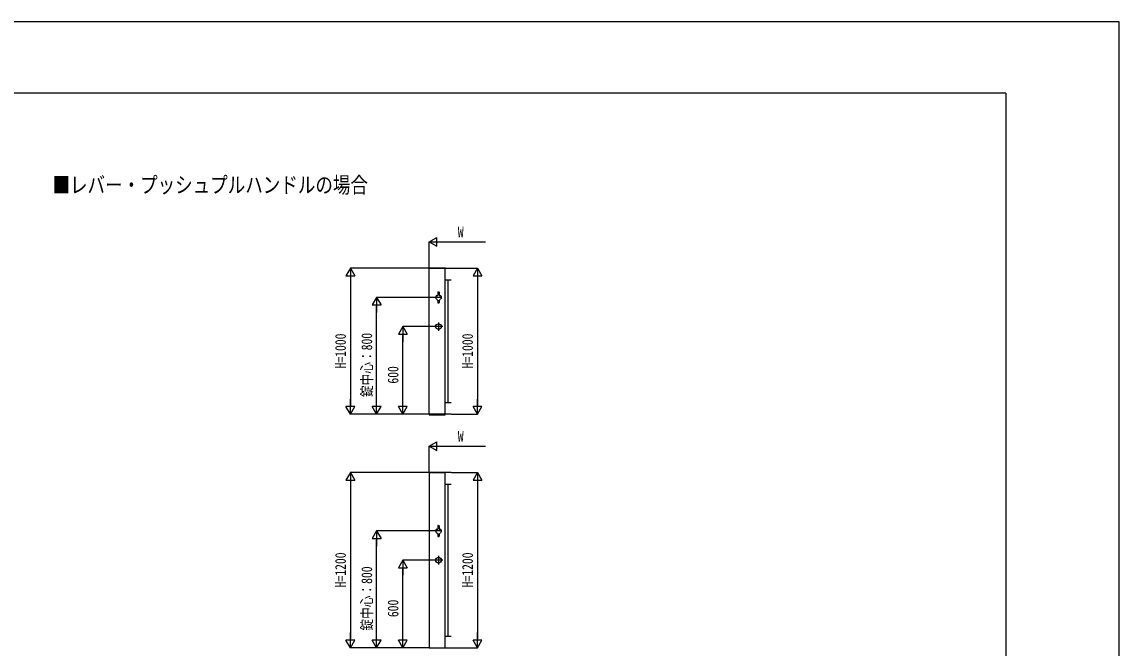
# Model space of a CAD drawing. Units: millimetres, scale not verified. Extents: x -10512 to 10512, y -7425 to 7425.
# Drawn here: x 2998 to 10512, y 3135 to 7425 of the extents above; entities that cross this region are included whole.
import ezdxf
from ezdxf.enums import TextEntityAlignment as Align

# ---------------------------------------------------------------- set-up
doc = ezdxf.new("R2010")
doc.units = ezdxf.units.MM
doc.header["$LTSCALE"] = 30
for name, color, linetype in [('0-0_0', 7, 'Continuous'), ('0-1_USER1', 3, 'Continuous'), ('0-2_YKK_11', 7, 'Continuous'), ('0-3_YKK_A1', 4, 'Continuous'), ('0-4_YKK_D', 6, 'Continuous'), ('0-5_YKK_ZWAK', 7, 'Continuous')]:
    doc.layers.add(name, color=color, linetype=linetype)
doc.styles.add('ＭＳ ゴシック', font='')
doc.styles.get('ＭＳ ゴシック').set_extended_font_data('MS Gothic')

msp = doc.modelspace()

# ---------------------------------------------------------------- linework, layer by layer
at = {"layer": '0-0_0'}
for p, q in [((5897.55, 5657.5), (5937.55, 5657.5)), ((5917.55, 4817.5), (5917.55, 5657.5)), ((5897.55, 4817.5), (5937.55, 4817.5)), ((5897.55, 4257.5), (5937.55, 4257.5)), ((5917.55, 3217.5), (5917.55, 4257.5)), ((5897.55, 3217.5), (5937.55, 3217.5))]:
    msp.add_line(p, q, dxfattribs=at)
at = {"layer": '0-2_YKK_11'}
for p, q in [((5897.55, 4737.5), (5897.55, 5737.5)), ((5937.55, 4337.5), (5787.55, 4337.5)), ((5897.55, 3137.5), (5897.55, 4337.5))]:
    msp.add_line(p, q, dxfattribs=at)
for points in [[(5937.55, 4737.5), (5787.55, 4737.5), (5787.55, 5737.5), (5937.55, 5737.5)], [(5787.55, 4337.5), (5787.55, 3137.5), (5937.55, 3137.5)]]:
    msp.add_lwpolyline(points, dxfattribs=at)
at = {"layer": '0-3_YKK_A1'}
for p, q in [((5787.18, 5740.05), (5787.05, 5737.5)), ((5787.05, 5737.5), (5898.05, 5737.5)), ((5788.18, 5741), (5896.92, 5741)), ((5897.91, 5740.05), (5898.05, 5737.5)), ((5846.3, 5573), (5846.3, 5549.5)), ((5848.3, 5575), (5854.8, 5575)), ((5856.8, 5573), (5856.8, 5549.5)), ((5873.55, 5537.5), (5829.54, 5537.5)), ((5834.05, 5544.5), (5834.05, 5530.5)), ((5839.05, 5549.5), (5846.3, 5549.5)), ((5846.3, 5516.66), (5846.3, 5502)), ((5848.3, 5500), (5854.8, 5500)), ((5856.8, 5549.5), (5864.05, 5549.5)), ((5856.8, 5516.66), (5856.8, 5502)), ((5869.05, 5544.5), (5869.05, 5530.5)), ((5880.55, 5337.5), (5822.55, 5337.5)), ((5851.55, 5366.5), (5851.55, 5308.5)), ((5787.05, 4737.5), (5898.05, 4737.5)), ((5787.18, 4734.95), (5787.05, 4737.5)), ((5897.91, 4734.95), (5898.05, 4737.5)), ((5788.18, 4734), (5896.92, 4734)), ((5787.18, 4340.05), (5787.05, 4337.5)), ((5787.05, 4337.5), (5898.05, 4337.5)), ((5788.18, 4341), (5896.92, 4341)), ((5897.91, 4340.05), (5898.05, 4337.5)), ((5873.55, 3937.5), (5829.54, 3937.5)), ((5834.05, 3944.5), (5834.05, 3930.5)), ((5839.05, 3949.5), (5846.3, 3949.5)), ((5846.3, 3973), (5846.3, 3949.5)), ((5846.3, 3916.66), (5846.3, 3902)), ((5848.3, 3975), (5854.8, 3975)), ((5856.8, 3973), (5856.8, 3949.5)), ((5856.8, 3949.5), (5864.05, 3949.5)), ((5856.8, 3916.66), (5856.8, 3902)), ((5869.05, 3944.5), (5869.05, 3930.5)), ((5848.3, 3900), (5854.8, 3900)), ((5851.55, 3766.5), (5851.55, 3708.5)), ((5880.55, 3737.5), (5822.55, 3737.5)), ((5787.05, 3137.5), (5898.05, 3137.5)), ((5787.18, 3134.95), (5787.05, 3137.5)), ((5897.91, 3134.95), (5898.05, 3137.5))]:
    msp.add_line(p, q, dxfattribs=at)
for centre in [(5851.55, 5337.5), (5851.55, 3737.5)]:
    msp.add_circle(centre, 19, dxfattribs=at)
for centre, radius, start, end in [((5788.18, 5740), 1, 90, 177), ((5896.92, 5740), 1, 3, 90), ((5848.3, 5573), 2, 90, 180), ((5854.8, 5573), 2, 0, 90), ((5839.05, 5544.5), 5, 90, 180), ((5839.05, 5530.5), 5, 180, 270), ((5851.55, 5527.94), 12.5, 191.55262, 245.16541), ((5848.3, 5502), 2, 180, 270), ((5854.8, 5502), 2, 270, 0), ((5851.55, 5528), 12.5, 294.83459, 348.44738), ((5851.55, 5527.94), 12.5, 294.83459, 348.44738), ((5864.05, 5544.5), 5, 0, 90), ((5864.05, 5530.5), 5, 270, 0), ((5788.18, 4735), 1, 183, 270), ((5896.92, 4735), 1, 270, 357), ((5788.18, 4340), 1, 90, 177), ((5896.92, 4340), 1, 3, 90), ((5839.05, 3944.5), 5, 90, 180), ((5839.05, 3930.5), 5, 180, 270), ((5851.55, 3927.94), 12.5, 191.55262, 245.16541), ((5848.3, 3973), 2, 90, 180), ((5854.8, 3973), 2, 0, 90), ((5851.55, 3928), 12.5, 294.83459, 348.44738), ((5851.55, 3927.94), 12.5, 294.83459, 348.44738), ((5864.05, 3944.5), 5, 0, 90), ((5864.05, 3930.5), 5, 270, 0), ((5848.3, 3902), 2, 180, 270), ((5854.8, 3902), 2, 270, 0)]:
    msp.add_arc(centre, radius, start, end, dxfattribs=at)
at = {"layer": '0-4_YKK_D'}
for p, q in [((5787.55, 5917.5), (5839.51, 5947.5)), ((5839.51, 5887.5), (5839.51, 5947.5)), ((5787.55, 5739.5), (5787.55, 5918.5)), ((5787.55, 5917.5), (5839.51, 5887.5)), ((5787.55, 5917.5), (5891.47, 5917.5)), ((5847.55, 5917.5), (6172.78, 5917.5)), ((5247.55, 5737.5), (5217.55, 5685.54)), ((5785.55, 5737.5), (5246.55, 5737.5)), ((5247.55, 5737.5), (5277.55, 5685.54)), ((5247.55, 5737.5), (5247.55, 5633.58)), ((5939.55, 5737.5), (6118.55, 5737.5)), ((6117.55, 5737.5), (6087.55, 5685.54)), ((6117.55, 5737.5), (6147.55, 5685.54)), ((6117.55, 5737.5), (6117.55, 5633.58)), ((5217.55, 5685.54), (5277.55, 5685.54)), ((5247.55, 5677.5), (5247.55, 4797.5)), ((6087.55, 5685.54), (6147.55, 5685.54)), ((6117.55, 5677.5), (6117.55, 4797.5)), ((5427.55, 5537.5), (5397.55, 5485.54)), ((5397.55, 5485.54), (5457.55, 5485.54)), ((5827.54, 5537.5), (5426.55, 5537.5)), ((5427.55, 5537.5), (5457.55, 5485.54)), ((5427.55, 5537.5), (5427.55, 5433.58)), ((5427.55, 4797.5), (5427.55, 5477.5)), ((5607.55, 5337.5), (5577.55, 5285.54)), ((5820.55, 5337.5), (5606.55, 5337.5)), ((5607.55, 5337.5), (5637.55, 5285.54)), ((5607.55, 5337.5), (5607.55, 5233.58)), ((5577.55, 5285.54), (5637.55, 5285.54)), ((5607.55, 4797.5), (5607.55, 5277.5)), ((5247.55, 4737.5), (5247.55, 4841.42)), ((5427.55, 4737.5), (5427.55, 4841.42)), ((5607.55, 4737.5), (5607.55, 4841.42)), ((6117.55, 4737.5), (6117.55, 4841.42)), ((5247.55, 4737.5), (5217.55, 4789.46)), ((5277.55, 4789.46), (5217.55, 4789.46)), ((5785.55, 4737.5), (5246.55, 4737.5)), ((5247.55, 4737.5), (5277.55, 4789.46)), ((5427.55, 4737.5), (5397.55, 4789.46)), ((5457.55, 4789.46), (5397.55, 4789.46)), ((5785.55, 4737.5), (5426.55, 4737.5)), ((5427.55, 4737.5), (5457.55, 4789.46)), ((5607.55, 4737.5), (5577.55, 4789.46)), ((5637.55, 4789.46), (5577.55, 4789.46)), ((5785.55, 4737.5), (5606.55, 4737.5)), ((5607.55, 4737.5), (5637.55, 4789.46)), ((5939.55, 4737.5), (6118.55, 4737.5)), ((6117.55, 4737.5), (6087.55, 4789.46)), ((6147.55, 4789.46), (6087.55, 4789.46)), ((6117.55, 4737.5), (6147.55, 4789.46)), ((5787.55, 4517.5), (5839.51, 4547.5)), ((5787.55, 4339.5), (5787.55, 4518.5)), ((5787.55, 4517.5), (5839.51, 4487.5)), ((5787.55, 4517.5), (5891.47, 4517.5)), ((5839.51, 4487.5), (5839.51, 4547.5)), ((5847.55, 4517.5), (6172.78, 4517.5)), ((5247.55, 4337.5), (5217.55, 4285.54)), ((5217.55, 4285.54), (5277.55, 4285.54)), ((5785.55, 4337.5), (5246.55, 4337.5)), ((5247.55, 4337.5), (5277.55, 4285.54)), ((5247.55, 4337.5), (5247.55, 4233.58)), ((5939.55, 4337.5), (6118.55, 4337.5)), ((6117.55, 4337.5), (6087.55, 4285.54)), ((6087.55, 4285.54), (6147.55, 4285.54)), ((6117.55, 4337.5), (6147.55, 4285.54)), ((6117.55, 4337.5), (6117.55, 4233.58)), ((5247.55, 4277.5), (5247.55, 3197.5)), ((6117.55, 4277.5), (6117.55, 3197.5)), ((5427.55, 3937.5), (5397.55, 3885.54)), ((5827.54, 3937.5), (5426.55, 3937.5)), ((5427.55, 3937.5), (5457.55, 3885.54)), ((5427.55, 3937.5), (5427.55, 3833.58)), ((5397.55, 3885.54), (5457.55, 3885.54)), ((5427.55, 3197.5), (5427.55, 3877.5)), ((5607.55, 3737.5), (5577.55, 3685.54)), ((5577.55, 3685.54), (5637.55, 3685.54)), ((5820.55, 3737.5), (5606.55, 3737.5)), ((5607.55, 3737.5), (5637.55, 3685.54)), ((5607.55, 3737.5), (5607.55, 3633.58)), ((5607.55, 3197.5), (5607.55, 3677.5)), ((5247.55, 3137.5), (5247.55, 3241.42)), ((5427.55, 3137.5), (5427.55, 3241.42)), ((5607.55, 3137.5), (5607.55, 3241.42)), ((6117.55, 3137.5), (6117.55, 3241.42)), ((5247.55, 3137.5), (5217.55, 3189.46)), ((5277.55, 3189.46), (5217.55, 3189.46)), ((5247.55, 3137.5), (5277.55, 3189.46)), ((5427.55, 3137.5), (5397.55, 3189.46)), ((5457.55, 3189.46), (5397.55, 3189.46)), ((5427.55, 3137.5), (5457.55, 3189.46)), ((5607.55, 3137.5), (5577.55, 3189.46)), ((5637.55, 3189.46), (5577.55, 3189.46)), ((5607.55, 3137.5), (5637.55, 3189.46)), ((6117.55, 3137.5), (6087.55, 3189.46)), ((6147.55, 3189.46), (6087.55, 3189.46)), ((6117.55, 3137.5), (6147.55, 3189.46)), ((5785.55, 3137.5), (5246.55, 3137.5)), ((5785.55, 3137.5), (5426.55, 3137.5)), ((5785.55, 3137.5), (5606.55, 3137.5)), ((5939.55, 3137.5), (6118.55, 3137.5))]:
    msp.add_line(p, q, dxfattribs=at)
at = {"layer": '0-5_YKK_ZWAK'}
for q in [(-9762.45, 6937.5), (9737.55, -6312.5)]:
    msp.add_line((9737.55, 6937.5), q, dxfattribs=at)
msp.add_lwpolyline([(-10512.5, -7425), (10512.5, -7425), (10512.5, 7425), (-10512.5, 7425)], close=True, dxfattribs=at)

# ---------------------------------------------------------------- texts
at = {"layer": '0-1_USER1', "style": 'ＭＳ ゴシック', "width": 0.8}
msp.add_text('■レバー・プッシュプルハンドルの場合', height=110, dxfattribs=at).set_placement((3207.41, 6220.41), align=Align.BOTTOM_LEFT)
at = {"layer": '0-4_YKK_D', "style": 'ＭＳ ゴシック', "width": 0.8}
for p in [(5983.5, 5926.5), (5983.5, 4526.5)]:
    msp.add_text('W', height=73.31, dxfattribs=at).set_placement(p, align=Align.BOTTOM_LEFT)
for s, p in [('H=1000', (5238.55, 5050.83)), ('錠中心：800', (5418.55, 4854.83)), ('H=1000', (6108.55, 5050.83)), ('600', (5598.55, 4946.83)), ('H=1200', (5238.55, 3550.83)), ('H=1200', (6108.55, 3550.83)), ('錠中心：800', (5418.55, 3254.83)), ('600', (5598.55, 3346.83))]:
    msp.add_text(s, height=73.31, rotation=90, dxfattribs=at).set_placement(p, align=Align.BOTTOM_LEFT)

doc.saveas('drawing.dxf')
